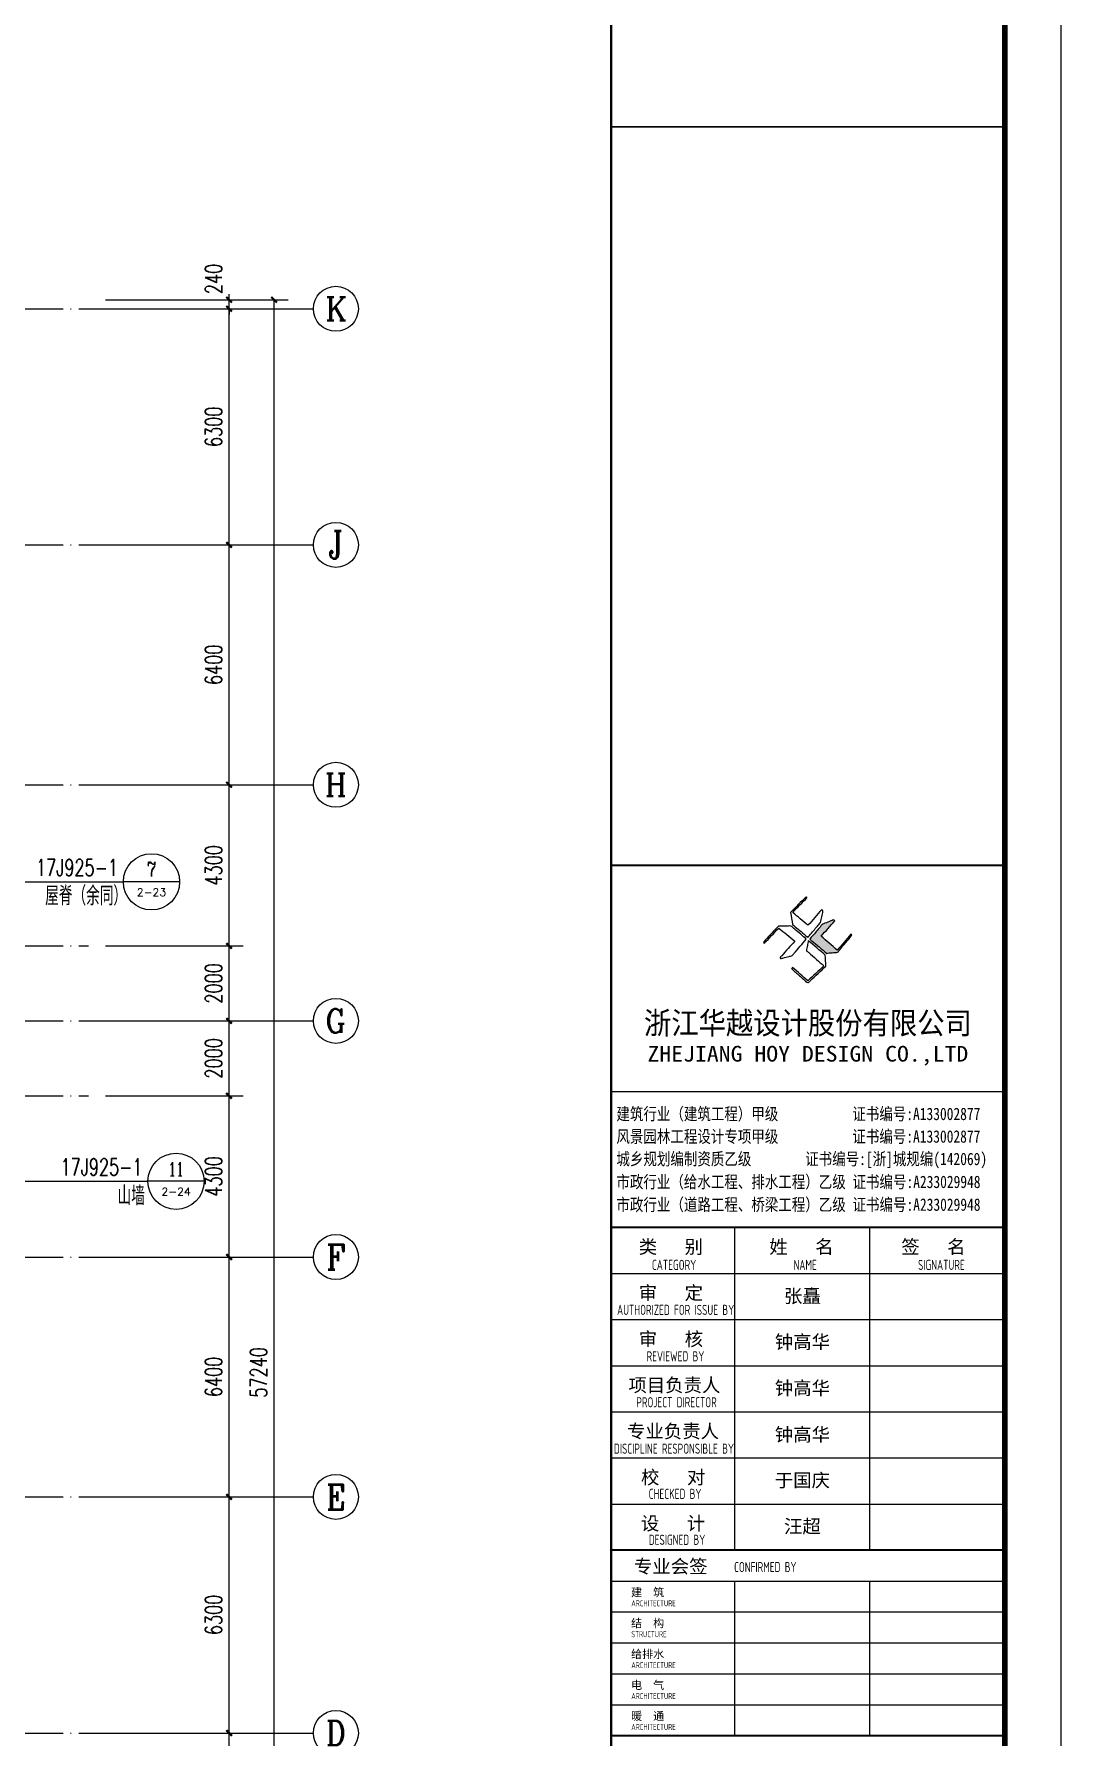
# Model space of a CAD drawing. Extents: x 1900113 to 2270874, y 17288394 to 17931430.
# Drawn here: x 2243469 to 2270874, y 17565578 to 17611013 of the extents above; entities that cross this region are included whole.
import ezdxf
from ezdxf.enums import TextEntityAlignment as Align

# ---------------------------------------------------------------- set-up
doc = ezdxf.new("R2010")
doc.units = 0
doc.header["$LTSCALE"] = 1000
doc.header["$MEASUREMENT"] = 0
doc.linetypes.add('DOTE', pattern=[2.42, 2, -0.2, 0.02, -0.2])
doc.layers.get('Defpoints').update_dxf_attribs({"color": 250})
for name, color, linetype in [('AXIS_TEXT', 7, 'Continuous'), ('AXIS_外部', 171, 'Continuous'), ('DIM_IDEN', 171, 'Continuous'), ('DOTE', 1, 'DOTE'), ('PUB_TEXT', 7, 'Continuous'), ('PUB_TITLE', 4, 'Continuous'), ('TK', 4, 'Continuous')]:
    doc.layers.add(name, color=color, linetype=linetype)
doc.styles.add('-宋体', font='', dxfattribs={"width": 0.8})
doc.styles.add('_TCH_AXIS', font='COMPLEX', dxfattribs={"bigfont": 'GBCBIG'})
doc.styles.add('_TCH_DIM_T3', font='SIMPLEX', dxfattribs={"width": 0.705882, "bigfont": 'GBCBIG'})
doc.styles.add('_TCH_LABEL', font='COMPLEX', dxfattribs={"bigfont": 'GBCBIG'})
doc.styles.add('COMPLEX', font='COMPLEX')
doc.styles.add('HT', font='simhei.ttf', dxfattribs={"width": 0.7})
doc.styles.add('TSSD_REIN', font='tssdeng.shx', dxfattribs={"width": 0.7, "bigfont": 'tssdchn.shx'})
doc.styles.add('图签宋体', font='', dxfattribs={"height": 300})
doc.styles.add('图签黑体', font='simhei.ttf', dxfattribs={"height": 550})
doc.styles.get('-宋体').set_extended_font_data('SimSun')
doc.styles.get('图签宋体').set_extended_font_data('NSimSun')
doc.dimstyles.new('_TCH_ARCH&&150', dxfattribs={"dimtxt": 446.25, "dimasz": 150, "dimexe": 375, "dimexo": 450, "dimgap": 189.375, "dimtad": 1, "dimdec": 0, "dimzin": 0, "dimdsep": 46, "dimtxsty": '_TCH_DIM_T3', "dimblk": 'ARCHTICK', "dimcen": 0.09, "dimclrt": 7, "dimazin": 2, "dimtfac": 1, "dimtdec": 0, "dimtix": 1, "dimtmove": 2, "dimatfit": 3, "dimfxl": 0, "dimtolj": 1, "dimtzin": 0, "dimarcsym": 0})

# ---------------------------------------------------------------- blocks, each defined once
blk = doc.blocks.new('A$C053D6479')
at = {"layer": 'PUB_TITLE'}
h = blk.add_hatch(color=256, dxfattribs=at)
h.dxf.hatch_style = 1
edge = h.paths.add_edge_path()
edge.add_spline(control_points=[(1026, 827), (1105, 920), (1188, 1008), (1266, 1102)], knot_values=[13, 13, 13, 13, 14, 14, 14, 14], degree=3, periodic=0)
edge.add_spline(control_points=[(1266, 1102), (1258, 1111), (1249, 1119), (1239, 1116)], knot_values=[12, 12, 12, 12, 13, 13, 13, 13], degree=3, periodic=0)
edge.add_spline(control_points=[(1239, 1116), (1210, 1107), (1179, 1092), (1144, 1077)], knot_values=[11, 11, 11, 11, 12, 12, 12, 12], degree=3, periodic=0)
edge.add_spline(control_points=[(1144, 1077), (1109, 1063), (1069, 1053), (1047, 1038)], knot_values=[10, 10, 10, 10, 11, 11, 11, 11], degree=3, periodic=0)
edge.add_spline(control_points=[(1047, 1038), (1028, 1026), (1007, 992), (991, 972)], knot_values=[9, 9, 9, 9, 10, 10, 10, 10], degree=3, periodic=0)
edge.add_spline(control_points=[(991, 972), (942, 913), (899, 868), (849, 810)], knot_values=[8, 8, 8, 8, 9, 9, 9, 9], degree=3, periodic=0)
edge.add_spline(control_points=[(849, 810), (842, 801), (822, 776), (822, 775)], knot_values=[7, 7, 7, 7, 8, 8, 8, 8], degree=3, periodic=0)
edge.add_spline(control_points=[(822, 775), (823, 771), (848, 752), (859, 744)], knot_values=[6, 6, 6, 6, 7, 7, 7, 7], degree=3, periodic=0)
edge.add_spline(control_points=[(859, 744), (949, 670), (1035, 592), (1122, 521)], knot_values=[5, 5, 5, 5, 6, 6, 6, 6], degree=3, periodic=0)
edge.add_spline(control_points=[(1122, 521), (1153, 527), (1185, 530), (1217, 533)], knot_values=[4, 4, 4, 4, 5, 5, 5, 5], degree=3, periodic=0)
edge.add_spline(control_points=[(1217, 533), (1246, 535), (1293, 532), (1316, 542)], knot_values=[3, 3, 3, 3, 4, 4, 4, 4], degree=3, periodic=0)
edge.add_spline(control_points=[(1316, 542), (1327, 547), (1338, 565), (1349, 579)], knot_values=[2, 2, 2, 2, 3, 3, 3, 3], degree=3, periodic=0)
edge.add_spline(control_points=[(1349, 579), (1423, 670), (1507, 759), (1572, 848)], knot_values=[1, 1, 1, 1, 2, 2, 2, 2], degree=3, periodic=0)
edge.add_spline(control_points=[(1572, 848), (1564, 852), (1561, 861), (1551, 862)], knot_values=[0, 0, 0, 0, 1, 1, 1, 1], degree=3, periodic=0)
edge.add_spline(control_points=[(1551, 862), (1469, 769), (1393, 671), (1310, 579)], knot_values=[15, 15, 15, 15, 16, 16, 16, 16], degree=3, periodic=0)
edge.add_spline(control_points=[(1310, 579), (1216, 662), (1118, 742), (1026, 827)], knot_values=[14, 14, 14, 14, 15, 15, 15, 15], degree=3, periodic=0)
at = {"layer": 'TK'}
for points, knots in [([(1031, 1298), (1066, 1286), (1054, 1262), (1045, 1224), (1036, 1188), (1031, 1158), (1024, 1121), (1020, 1104), (1017, 1085), (1012, 1071), (1004, 1052), (976, 1026), (956, 1003), (906, 946), (866, 899), (814, 839), (806, 829), (789, 806), (787, 806), (777, 804), (728, 856), (719, 864), (651, 922), (580, 978), (514, 1036), (509, 1106), (488, 1176), (479, 1247), (570, 1343), (663, 1436), (758, 1526), (764, 1523), (768, 1518), (774, 1515), (693, 1422), (599, 1343), (520, 1249), (607, 1171), (698, 1096), (789, 1021), (874, 1109), (950, 1206), (1031, 1298)], [0, 0, 0, 0, 1, 1, 1, 2, 2, 2, 3, 3, 3, 4, 4, 4, 5, 5, 5, 6, 6, 6, 7, 7, 7, 8, 8, 8, 9, 9, 9, 10, 10, 10, 11, 11, 11, 12, 12, 12, 13, 13, 13, 14, 14, 14, 14]), ([(555, 949), (624, 891), (699, 833), (760, 773), (689, 691), (614, 604), (539, 517), (529, 505), (516, 487), (506, 482), (492, 475), (469, 472), (452, 467), (416, 456), (383, 448), (342, 438), (323, 433), (297, 422), (293, 440), (291, 452), (313, 470), (322, 480), (400, 566), (477, 652), (553, 736), (460, 815), (366, 894), (270, 970), (183, 883), (101, 791), (16, 703), (-18, 714), (9, 735), (28, 755), (103, 838), (192, 930), (266, 1005), (319, 1009), (387, 1005), (442, 1007), (456, 1008), (472, 1011), (485, 1007), (507, 1000), (534, 967), (555, 949)], [0, 0, 0, 0, 1, 1, 1, 2, 2, 2, 3, 3, 3, 4, 4, 4, 5, 5, 5, 6, 6, 6, 7, 7, 7, 8, 8, 8, 9, 9, 9, 10, 10, 10, 11, 11, 11, 12, 12, 12, 13, 13, 13, 14, 14, 14, 15, 15, 15, 15]), ([(1551, 862), (1561, 861), (1564, 852), (1572, 848), (1507, 759), (1423, 670), (1349, 579), (1338, 565), (1327, 547), (1316, 542), (1293, 532), (1246, 535), (1217, 533), (1185, 530), (1153, 527), (1122, 521), (1035, 592), (949, 670), (859, 744), (848, 752), (823, 771), (822, 775), (822, 776), (842, 801), (849, 810), (899, 868), (942, 913), (991, 972), (1007, 992), (1028, 1026), (1047, 1038), (1069, 1053), (1109, 1063), (1144, 1077), (1179, 1092), (1210, 1107), (1239, 1116), (1249, 1119), (1258, 1111), (1266, 1102), (1188, 1008), (1105, 920), (1026, 827), (1118, 742), (1216, 662), (1310, 579), (1393, 671), (1469, 769), (1551, 862)], [0, 0, 0, 0, 1, 1, 1, 2, 2, 2, 3, 3, 3, 4, 4, 4, 5, 5, 5, 6, 6, 6, 7, 7, 7, 8, 8, 8, 9, 9, 9, 10, 10, 10, 11, 11, 11, 12, 12, 12, 13, 13, 13, 14, 14, 14, 15, 15, 15, 16, 16, 16, 16]), ([(1097, 490), (1100, 425), (1106, 361), (1107, 294), (1018, 207), (925, 121), (830, 33), (818, 21), (800, 0), (787, 0), (768, -1), (725, 49), (712, 60), (662, 103), (616, 143), (568, 186), (545, 207), (518, 224), (499, 250), (501, 259), (511, 261), (516, 267), (609, 192), (696, 111), (785, 33), (883, 118), (977, 208), (1070, 298), (992, 373), (892, 456), (803, 534), (791, 544), (768, 561), (766, 569), (761, 588), (776, 634), (780, 655), (785, 690), (788, 721), (795, 746), (897, 661), (998, 576), (1097, 490)], [0, 0, 0, 0, 1, 1, 1, 2, 2, 2, 3, 3, 3, 4, 4, 4, 5, 5, 5, 6, 6, 6, 7, 7, 7, 8, 8, 8, 9, 9, 9, 10, 10, 10, 11, 11, 11, 12, 12, 12, 13, 13, 13, 14, 14, 14, 14])]:
    blk.add_open_spline(points, degree=3, knots=knots, dxfattribs=at)
blk = doc.blocks.new('GeYuanFrame_83275672', base_point=(20.09, 4.53))
at = {"layer": 'PUB_TITLE'}
for points in [[(1013.09, 235.33), (1013.09, 292.73)], [(1037.09, 235.33), (1037.09, 292.73)], [(1013.09, 202.33), (1013.09, 229.83)], [(1037.09, 202.33), (1037.09, 229.83)]]:
    blk.add_lwpolyline(points, dxfattribs=at)
at = {"layer": 'TK'}
for p, q in [((991.09, 316.93), (1061.09, 316.93)), ((991.09, 284.53), (1061.09, 284.53)), ((991.09, 276.33), (1061.09, 276.33)), ((991.09, 268.13), (1061.09, 268.13)), ((991.09, 259.93), (1061.09, 259.93)), ((991.09, 251.73), (1061.09, 251.73)), ((991.09, 243.53), (1061.09, 243.53)), ((991.09, 235.33), (1061.09, 235.33)), ((991.09, 235.33), (1061.09, 235.33))]:
    blk.add_line(p, q, dxfattribs=at)
blk.add_lwpolyline([(20.09, 4.53), (20.09, 598.53), (1071.09, 598.53), (1071.09, 4.53)], close=True, dxfattribs=at)
at = {"layer": 'TK', "const_width": 1}
blk.add_lwpolyline([(45.09, 588.53), (1061.09, 588.53), (1061.09, 14.53), (45.09, 14.53)], close=True, dxfattribs=at)
at = {"layer": 'TK'}
for points, const_width in [([(991.09, 588.53), (991.09, 14.53)], 0.4), ([(991.09, 488.5), (1061.09, 488.5)], 0.35), ([(991.09, 357.14), (1061.09, 357.14)], 0.35), ([(991.09, 292.73), (1061.09, 292.73)], 0.35), ([(991.09, 292.73), (1061.09, 292.73)], 0.35), ([(991.09, 235.33), (1061.09, 235.33)], 0.35), ([(991.09, 202.33), (1061.09, 202.33)], 0.35)]:
    blk.add_lwpolyline(points, dxfattribs=dict(at, const_width=const_width))
for points in [[(991.09, 292.73), (1061.09, 292.73)], [(991.09, 235.33), (1061.09, 235.33)], [(991.09, 229.83), (1061.09, 229.83)], [(991.09, 224.33), (1061.09, 224.33)], [(991.09, 218.83), (1061.09, 218.83)], [(991.09, 213.33), (1061.09, 213.33)], [(991.09, 207.83), (1061.09, 207.83)], [(991.09, 202.33), (1061.09, 202.33)]]:
    blk.add_lwpolyline(points, dxfattribs=at)
at = {"layer": 'PUB_TITLE', "xscale": 0.01000000000021828, "yscale": 0.01000000000021828, "zscale": 0.01}
blk.add_blockref('A$C053D6479', (1018.19, 336.27), dxfattribs=at)
at = {"layer": 'TK'}
for s, height, style, width, p in [('浙江华越设计股份有限公司', 3.96, 'HT', 0.9, (1026.07, 329.16)), ('ZHEJIANG HOY DESIGN CO.,LTD', 2.8, '图签黑体', 1.11, (1026.06, 323.29))]:
    blk.add_text(s, height=height, dxfattribs=dict(at, style=style, width=width)).set_placement(p, align=Align.MIDDLE)
for s, height, style, width, p in [('建筑行业（建筑工程）甲级           证书编号:A133002877', 2.2, '-宋体', 0.8, (992, 311.83)), ('风景园林工程设计专项甲级           证书编号:A133002877', 2.2, '-宋体', 0.8, (992, 307.81)), ('城乡规划编制资质乙级        证书编号:[浙]城规编(142069)', 2.2, '-宋体', 0.8, (992, 303.82)), ('市政行业（给水工程、排水工程）乙级 证书编号:A233029948', 2.2, '-宋体', 0.8, (992, 299.74)), ('市政行业（道路工程、桥梁工程）乙级 证书编号:A233029948', 2.2, '-宋体', 0.8, (992, 295.69)), ('CATEGORY', 1.8, 'TSSD_REIN', 0.7, (998.32, 285.17)), ('NAME', 1.8, 'TSSD_REIN', 0.7, (1023.51, 285.17)), ('SIGNATURE', 1.8, 'TSSD_REIN', 0.7, (1045.66, 285.17)), ('AUTHORIZED FOR ISSUE BY', 1.8, 'TSSD_REIN', 0.7, (992.12, 277.17)), ('REVIEWED BY', 1.8, 'TSSD_REIN', 0.7, (997.36, 268.91)), ('PROJECT DIRECTOR', 1.8, 'TSSD_REIN', 0.7, (995.55, 260.74)), ('DISCIPLINE RESPONSIBLE BY', 1.8, 'TSSD_REIN', 0.7, (991.57, 252.48)), ('CHECKED BY', 1.8, 'TSSD_REIN', 0.7, (997.75, 244.44)), ('DESIGNED BY', 1.8, 'TSSD_REIN', 0.7, (997.76, 236.27)), ('CONFIRMED BY', 1.8, 'TSSD_REIN', 0.7, (1012.94, 231.42)), ('ARCHITECTURE', 1.08, 'TSSD_REIN', 0.7, (994.65, 225.34)), ('STRUCTURE', 1.08, 'TSSD_REIN', 0.7, (994.65, 219.84)), ('ARCHITECTURE', 1.08, 'TSSD_REIN', 0.7, (994.65, 214.34)), ('ARCHITECTURE', 1.08, 'TSSD_REIN', 0.7, (994.65, 208.84)), ('ARCHITECTURE', 1.08, 'TSSD_REIN', 0.7, (994.65, 203.34))]:
    blk.add_text(s, height=height, dxfattribs=dict(at, style=style, width=width)).set_placement(p)
at = {"layer": 'TK', "style": '图签宋体'}
for s, height, p in [('类   别', 2.4, (995.97, 288.09)), ('姓   名', 2.4, (1019.2, 288.09)), ('签   名', 2.4, (1042.68, 288.09)), ('审   定', 2.4, (995.97, 279.89)), ('审   核', 2.4, (995.97, 271.69)), ('项目负责人', 2.4, (994.13, 263.49)), ('专业负责人', 2.4, (993.89, 255.29)), ('校   对', 2.4, (996.38, 247.09)), ('设   计', 2.4, (996.36, 238.89)), ('专业会签', 2.4, (995.12, 231.24)), ('建  筑', 1.44, (994.61, 227.11)), ('结  构', 1.44, (994.61, 221.61)), ('给排水', 1.44, (994.61, 216.11)), ('电  气', 1.44, (994.61, 210.61)), ('暖  通', 1.44, (994.61, 205.11))]:
    blk.add_text(s, height=height, dxfattribs=at).set_placement(p)
at = {"layer": 'TK', "char_height": 2.4, "width": 24, "attachment_point": 5, "style": '图签宋体'}
for s, insert in [('张矗', (1025.09, 280.4)), ('钟高华', (1025.09, 272.23)), ('钟高华', (1025.09, 264.03)), ('钟高华', (1025.09, 255.76)), ('于国庆', (1025.09, 247.63)), ('汪超', (1025.09, 239.43))]:
    blk.add_mtext(s, dxfattribs=dict(at, insert=insert))
blk = doc.blocks.new('_ArchTick')
at = {"color": 0, "linetype": 'ByBlock', "const_width": 0.4}
blk.add_lwpolyline([(-0.5, -0.5), (0.5, 0.5)], dxfattribs=at)
blk = doc.blocks.new('*D431')
at = {"layer": 'AXIS_外部', "color": 0, "lineweight": -2}
for p, q in [((2245374, 17565683), (2249049, 17565683)), ((2248674, 17559383), (2248674, 17565683)), ((2245374, 17559383), (2249049, 17559383))]:
    blk.add_line(p, q, dxfattribs=at)
at = {"layer": 'Defpoints', "color": 0}
for p in [(2244924, 17565683), (2248674, 17565683), (2244924, 17559383)]:
    blk.add_point(p, dxfattribs=at)
at = {"layer": 'AXIS_外部', "color": 0, "lineweight": -2, "xscale": 150, "yscale": 150, "zscale": 150}
for p, rotation in [((2248674, 17565683), 90), ((2248674, 17559383), 270)]:
    blk.add_blockref('_ArchTick', p, dxfattribs=dict(at, rotation=rotation))
at = {"layer": 'AXIS_外部', "color": 7, "insert": (2248261, 17562533), "char_height": 446.2, "attachment_point": 5, "rotation": 90, "style": '_TCH_DIM_T3'}
blk.add_mtext('\\A1;6300', dxfattribs=at)
blk = doc.blocks.new('*D432')
at = {"layer": 'AXIS_外部', "color": 0, "lineweight": -2}
for p, q in [((2245374, 17571983), (2249049, 17571983)), ((2248674, 17565683), (2248674, 17571983)), ((2245374, 17565683), (2249049, 17565683))]:
    blk.add_line(p, q, dxfattribs=at)
at = {"layer": 'Defpoints', "color": 0}
for p in [(2244924, 17571983), (2248674, 17571983), (2244924, 17565683)]:
    blk.add_point(p, dxfattribs=at)
at = {"layer": 'AXIS_外部', "color": 0, "lineweight": -2, "xscale": 150, "yscale": 150, "zscale": 150}
for p, rotation in [((2248674, 17571983), 90), ((2248674, 17565683), 270)]:
    blk.add_blockref('_ArchTick', p, dxfattribs=dict(at, rotation=rotation))
at = {"layer": 'AXIS_外部', "color": 7, "insert": (2248261, 17568833), "char_height": 446.2, "attachment_point": 5, "rotation": 90, "style": '_TCH_DIM_T3'}
blk.add_mtext('\\A1;6300', dxfattribs=at)
blk = doc.blocks.new('*D433')
at = {"layer": 'AXIS_外部', "color": 0, "lineweight": -2}
for p, q in [((2245374, 17578383), (2249049, 17578383)), ((2248674, 17571983), (2248674, 17578383)), ((2245374, 17571983), (2249049, 17571983))]:
    blk.add_line(p, q, dxfattribs=at)
at = {"layer": 'Defpoints', "color": 0}
for p in [(2244924, 17578383), (2248674, 17578383), (2244924, 17571983)]:
    blk.add_point(p, dxfattribs=at)
at = {"layer": 'AXIS_外部', "color": 0, "lineweight": -2, "xscale": 150, "yscale": 150, "zscale": 150}
for p, rotation in [((2248674, 17578383), 90), ((2248674, 17571983), 270)]:
    blk.add_blockref('_ArchTick', p, dxfattribs=dict(at, rotation=rotation))
at = {"layer": 'AXIS_外部', "color": 7, "insert": (2248261, 17575183), "char_height": 446.2, "attachment_point": 5, "rotation": 90, "style": '_TCH_DIM_T3'}
blk.add_mtext('\\A1;6400', dxfattribs=at)
blk = doc.blocks.new('*D434')
at = {"layer": 'AXIS_外部', "color": 0, "lineweight": -2}
for p, q in [((2245374, 17582683), (2249049, 17582683)), ((2248674, 17578383), (2248674, 17582683)), ((2245374, 17578383), (2249049, 17578383))]:
    blk.add_line(p, q, dxfattribs=at)
at = {"layer": 'Defpoints', "color": 0}
for p in [(2244924, 17582683), (2248674, 17582683), (2244924, 17578383)]:
    blk.add_point(p, dxfattribs=at)
at = {"layer": 'AXIS_外部', "color": 0, "lineweight": -2, "xscale": 150, "yscale": 150, "zscale": 150}
for p, rotation in [((2248674, 17582683), 90), ((2248674, 17578383), 270)]:
    blk.add_blockref('_ArchTick', p, dxfattribs=dict(at, rotation=rotation))
at = {"layer": 'AXIS_外部', "color": 7, "insert": (2248261, 17580533), "char_height": 446.2, "attachment_point": 5, "rotation": 90, "style": '_TCH_DIM_T3'}
blk.add_mtext('\\A1;4300', dxfattribs=at)
blk = doc.blocks.new('*D435')
at = {"layer": 'AXIS_外部', "color": 0, "lineweight": -2}
for p, q in [((2245374, 17584683), (2249049, 17584683)), ((2248674, 17582683), (2248674, 17584683)), ((2245374, 17582683), (2249049, 17582683))]:
    blk.add_line(p, q, dxfattribs=at)
at = {"layer": 'Defpoints', "color": 0}
for p in [(2244924, 17584683), (2248674, 17584683), (2244924, 17582683)]:
    blk.add_point(p, dxfattribs=at)
at = {"layer": 'AXIS_外部', "color": 0, "lineweight": -2, "xscale": 150, "yscale": 150, "zscale": 150}
for p, rotation in [((2248674, 17584683), 90), ((2248674, 17582683), 270)]:
    blk.add_blockref('_ArchTick', p, dxfattribs=dict(at, rotation=rotation))
at = {"layer": 'AXIS_外部', "color": 7, "insert": (2248261, 17583683), "char_height": 446.2, "attachment_point": 5, "rotation": 90, "style": '_TCH_DIM_T3'}
blk.add_mtext('\\A1;2000', dxfattribs=at)
blk = doc.blocks.new('*D436')
at = {"layer": 'AXIS_外部', "color": 0, "lineweight": -2}
for p, q in [((2245374, 17586683), (2249049, 17586683)), ((2248674, 17584683), (2248674, 17586683)), ((2245374, 17584683), (2249049, 17584683))]:
    blk.add_line(p, q, dxfattribs=at)
at = {"layer": 'Defpoints', "color": 0}
for p in [(2244924, 17586683), (2248674, 17586683), (2244924, 17584683)]:
    blk.add_point(p, dxfattribs=at)
at = {"layer": 'AXIS_外部', "color": 0, "lineweight": -2, "xscale": 150, "yscale": 150, "zscale": 150}
for p, rotation in [((2248674, 17586683), 90), ((2248674, 17584683), 270)]:
    blk.add_blockref('_ArchTick', p, dxfattribs=dict(at, rotation=rotation))
at = {"layer": 'AXIS_外部', "color": 7, "insert": (2248261, 17585683), "char_height": 446.2, "attachment_point": 5, "rotation": 90, "style": '_TCH_DIM_T3'}
blk.add_mtext('\\A1;2000', dxfattribs=at)
blk = doc.blocks.new('*D437')
at = {"layer": 'AXIS_外部', "color": 0, "lineweight": -2}
for p, q in [((2245374, 17590983), (2249049, 17590983)), ((2248674, 17586683), (2248674, 17590983)), ((2245374, 17586683), (2249049, 17586683))]:
    blk.add_line(p, q, dxfattribs=at)
at = {"layer": 'Defpoints', "color": 0}
for p in [(2244924, 17590983), (2248674, 17590983), (2244924, 17586683)]:
    blk.add_point(p, dxfattribs=at)
at = {"layer": 'AXIS_外部', "color": 0, "lineweight": -2, "xscale": 150, "yscale": 150, "zscale": 150}
for p, rotation in [((2248674, 17590983), 90), ((2248674, 17586683), 270)]:
    blk.add_blockref('_ArchTick', p, dxfattribs=dict(at, rotation=rotation))
at = {"layer": 'AXIS_外部', "color": 7, "insert": (2248261, 17588833), "char_height": 446.2, "attachment_point": 5, "rotation": 90, "style": '_TCH_DIM_T3'}
blk.add_mtext('\\A1;4300', dxfattribs=at)
blk = doc.blocks.new('*D438')
at = {"layer": 'AXIS_外部', "color": 0, "lineweight": -2}
for p, q in [((2245374, 17597383), (2249049, 17597383)), ((2248674, 17590983), (2248674, 17597383)), ((2245374, 17590983), (2249049, 17590983))]:
    blk.add_line(p, q, dxfattribs=at)
at = {"layer": 'Defpoints', "color": 0}
for p in [(2244924, 17597383), (2248674, 17597383), (2244924, 17590983)]:
    blk.add_point(p, dxfattribs=at)
at = {"layer": 'AXIS_外部', "color": 0, "lineweight": -2, "xscale": 150, "yscale": 150, "zscale": 150}
for p, rotation in [((2248674, 17597383), 90), ((2248674, 17590983), 270)]:
    blk.add_blockref('_ArchTick', p, dxfattribs=dict(at, rotation=rotation))
at = {"layer": 'AXIS_外部', "color": 7, "insert": (2248261, 17594183), "char_height": 446.2, "attachment_point": 5, "rotation": 90, "style": '_TCH_DIM_T3'}
blk.add_mtext('\\A1;6400', dxfattribs=at)
blk = doc.blocks.new('*D439')
at = {"layer": 'AXIS_外部', "color": 0, "lineweight": -2}
for p, q in [((2245374, 17603683), (2249049, 17603683)), ((2248674, 17597383), (2248674, 17603683)), ((2245374, 17597383), (2249049, 17597383))]:
    blk.add_line(p, q, dxfattribs=at)
at = {"layer": 'Defpoints', "color": 0}
for p in [(2244924, 17603683), (2248674, 17603683), (2244924, 17597383)]:
    blk.add_point(p, dxfattribs=at)
at = {"layer": 'AXIS_外部', "color": 0, "lineweight": -2, "xscale": 150, "yscale": 150, "zscale": 150}
for p, rotation in [((2248674, 17603683), 90), ((2248674, 17597383), 270)]:
    blk.add_blockref('_ArchTick', p, dxfattribs=dict(at, rotation=rotation))
at = {"layer": 'AXIS_外部', "color": 7, "insert": (2248261, 17600533), "char_height": 446.2, "attachment_point": 5, "rotation": 90, "style": '_TCH_DIM_T3'}
blk.add_mtext('\\A1;6300', dxfattribs=at)
blk = doc.blocks.new('*D440')
at = {"layer": 'AXIS_外部', "color": 0, "lineweight": -2}
for p, q in [((2248674, 17603923), (2248674, 17604073)), ((2245374, 17603923), (2249049, 17603923)), ((2245374, 17603683), (2249049, 17603683)), ((2248674, 17603683), (2248674, 17603923)), ((2248674, 17603683), (2248674, 17603533))]:
    blk.add_line(p, q, dxfattribs=at)
at = {"layer": 'Defpoints', "color": 0}
for p in [(2244924, 17603923), (2244924, 17603683), (2248674, 17603923)]:
    blk.add_point(p, dxfattribs=at)
at = {"layer": 'AXIS_外部', "color": 0, "lineweight": -2, "xscale": 150, "yscale": 150, "zscale": 150}
for p, rotation in [((2248674, 17603923), 270), ((2248674, 17603683), 90)]:
    blk.add_blockref('_ArchTick', p, dxfattribs=dict(at, rotation=rotation))
at = {"layer": 'AXIS_外部', "color": 7, "insert": (2248261, 17604478), "char_height": 446.2, "attachment_point": 5, "rotation": 90, "style": '_TCH_DIM_T3'}
blk.add_mtext('\\A1;240', dxfattribs=at)
blk = doc.blocks.new('*D441')
at = {"layer": 'AXIS_外部', "color": 0, "lineweight": -2}
for p, q in [((2245374, 17603923), (2250249, 17603923)), ((2249874, 17546683), (2249874, 17603923)), ((2245374, 17546683), (2250249, 17546683))]:
    blk.add_line(p, q, dxfattribs=at)
at = {"layer": 'Defpoints', "color": 0}
for p in [(2244924, 17603923), (2249874, 17603923), (2244924, 17546683)]:
    blk.add_point(p, dxfattribs=at)
at = {"layer": 'AXIS_外部', "color": 0, "lineweight": -2, "xscale": 150, "yscale": 150, "zscale": 150}
for p, rotation in [((2249874, 17603923), 90), ((2249874, 17546683), 270)]:
    blk.add_blockref('_ArchTick', p, dxfattribs=dict(at, rotation=rotation))
at = {"layer": 'AXIS_外部', "color": 7, "insert": (2249461, 17575303), "char_height": 446.2, "attachment_point": 5, "rotation": 90, "style": '_TCH_DIM_T3'}
blk.add_mtext('\\A1;57240', dxfattribs=at)
blk = doc.blocks.new('_AXISO')
blk.add_circle((0, 0), 0.5)
at = {"layer": 'AXIS_TEXT', "style": 'COMPLEX', "width": 1.041667}
blk.add_attdef('A', text='', height=0.56, dxfattribs=at).set_placement((-0.25, -0.28), (0.25, -0.28), align=Align.FIT)

msp = doc.modelspace()

# ---------------------------------------------------------------- linework, layer by layer
at = {"layer": 'AXIS_外部'}
for p, q in [((2244923.5, 17603682.9), (2250923.5, 17603682.9)), ((2244923.5, 17597382.9), (2250923.5, 17597382.9)), ((2244923.5, 17590982.9), (2250923.5, 17590982.9)), ((2244923.5, 17584682.9), (2250923.5, 17584682.9)), ((2244923.5, 17578382.9), (2250923.5, 17578382.9)), ((2244923.5, 17571982.9), (2250923.5, 17571982.9)), ((2244923.5, 17565682.9), (2250923.5, 17565682.9))]:
    msp.add_line(p, q, dxfattribs=at)
at = {"layer": 'DIM_IDEN'}
for p, q in [((2240918.8, 17588392.6), (2245853.2, 17588392.6)), ((2247353.2, 17588392.6), (2245853.2, 17588392.6)), ((2241548.5, 17580403.4), (2244015.1, 17580403.4)), ((2244015.1, 17580403.4), (2246508, 17580403.4)), ((2248008, 17580403.4), (2246508, 17580403.4))]:
    msp.add_line(p, q, dxfattribs=at)
for centre in [(2246603.2, 17588392.6), (2247258, 17580403.4)]:
    msp.add_circle(centre, 750, dxfattribs=at)
at = {"layer": 'DOTE'}
for p, q in [((2130923.5, 17603682.9), (2244923.5, 17603682.9)), ((2130923.5, 17597382.9), (2244923.5, 17597382.9)), ((2130923.5, 17590982.9), (2244923.5, 17590982.9)), ((2130923.5, 17586682.9), (2244923.5, 17586682.9)), ((2130923.5, 17584682.9), (2244923.5, 17584682.9)), ((2130923.5, 17582682.9), (2244923.5, 17582682.9)), ((2130923.5, 17578382.9), (2244923.5, 17578382.9)), ((2130923.5, 17571982.9), (2244923.5, 17571982.9)), ((2130923.5, 17565682.9), (2244923.5, 17565682.9))]:
    msp.add_line(p, q, dxfattribs=at)

# ---------------------------------------------------------------- block references
at = {"xscale": 150, "yscale": 150, "zscale": 150}
msp.add_blockref('GeYuanFrame_83275672', (2113223.5, 17535942), dxfattribs=at)
at = {"layer": 'AXIS_外部'}
ref = msp.add_blockref('_AXISO', (2251523.5, 17603682.9), dxfattribs=dict(at, xscale=1200, yscale=1200, zscale=1200))
ref.add_attrib('A', 'K', dxfattribs={"layer": 'AXIS_TEXT', "height": 622.9, "style": '_TCH_AXIS'}).set_placement((2251241.7, 17603371.4), (2251805.3, 17603371.4), align=Align.FIT)
ref = msp.add_blockref('_AXISO', (2251523.5, 17597382.9), dxfattribs=dict(at, xscale=1200, yscale=1200, zscale=1200))
ref.add_attrib('A', 'J', dxfattribs={"layer": 'AXIS_TEXT', "height": 744.1, "style": '_TCH_AXIS'}).set_placement((2251328.6, 17597010.8), (2251718.4, 17597010.8), align=Align.FIT)
ref = msp.add_blockref('_AXISO', (2251523.5, 17590982.9), dxfattribs=dict(at, xscale=1200, yscale=1200, zscale=1200))
ref.add_attrib('A', 'H', dxfattribs={"layer": 'AXIS_TEXT', "height": 608.3, "style": '_TCH_AXIS'}).set_placement((2251233.9, 17590678.7), (2251813.2, 17590678.7), align=Align.FIT)
ref = msp.add_blockref('_AXISO', (2251523.5, 17584682.9), dxfattribs=dict(at, xscale=1200, yscale=1200, zscale=1200))
ref.add_attrib('A', 'G', dxfattribs={"layer": 'AXIS_TEXT', "height": 637.8, "style": '_TCH_AXIS'}).set_placement((2251250.2, 17584364), (2251796.8, 17584364), align=Align.FIT)
ref = msp.add_blockref('_AXISO', (2251523.5, 17578382.9), dxfattribs=dict(at, xscale=1200, yscale=1200, zscale=1200))
ref.add_attrib('A', 'F', dxfattribs={"layer": 'AXIS_TEXT', "height": 668.2, "style": '_TCH_AXIS'}).set_placement((2251269, 17578048.8), (2251778.1, 17578048.8), align=Align.FIT)
ref = msp.add_blockref('_AXISO', (2251523.5, 17571982.9), dxfattribs=dict(at, xscale=1200, yscale=1200, zscale=1200))
ref.add_attrib('A', 'E', dxfattribs={"layer": 'AXIS_TEXT', "height": 668.2, "style": '_TCH_AXIS'}).set_placement((2251269, 17571648.8), (2251778.1, 17571648.8), align=Align.FIT)
ref = msp.add_blockref('_AXISO', (2251523.5, 17565682.9), dxfattribs=dict(at, xscale=1200, yscale=1200, zscale=1200))
ref.add_attrib('A', 'D', dxfattribs={"layer": 'AXIS_TEXT', "height": 652.9, "style": '_TCH_AXIS'}).set_placement((2251259.2, 17565356.4), (2251787.8, 17565356.4), align=Align.FIT)

# ---------------------------------------------------------------- texts
at = {"layer": 'PUB_TEXT', "style": '_TCH_LABEL', "width": 0.705882}
for p in [(2243520.7, 17588550.1), (2244175.5, 17580560.9)]:
    msp.add_text('17J925-1', height=446.25, dxfattribs=at).set_placement(p)
at = {"layer": 'PUB_TEXT', "style": '_TCH_LABEL'}
for s, height, p, p2 in [('7', 391.5, (2246472.7, 17588531.4), (2246733.7, 17588531.4)), ('2-23', 204.59, (2246213.5, 17588013.5), (2246992.9, 17588013.5)), ('11', 363.03, (2247050.6, 17580546.5), (2247465.5, 17580546.5)), ('2-24', 200.81, (2246866, 17580027.2), (2247650.1, 17580027.2))]:
    msp.add_text(s, height=height, dxfattribs=at).set_placement(p, p2, align=Align.FIT)
for s, p in [('屋脊（余同）', (2243764.9, 17587766)), ('山墙', (2245697.1, 17579765.6))]:
    msp.add_text(s, height=506.38, dxfattribs=at).set_placement(p)

# ---------------------------------------------------------------- dimensions: what is measured, and where the dimension line sits
at = {"layer": 'AXIS_外部'}
dim = msp.add_linear_dim(base=(2248673.5, 17603922.9), p1=(2244923.5, 17603682.9), p2=(2244923.5, 17603922.9), angle=90, dimstyle='_TCH_ARCH&&150', dxfattribs=at)
dim.commit()
dim.dimension.update_dxf_attribs({"geometry": '*D440', "text_midpoint": (2248261, 17604477.9), "dimtype": 129})
for p1, p2, distance, picture, middle in [((2244923.5, 17546682.9), (2244923.5, 17603922.9), -4950, '*D441', (2249461, 17575302.9)), ((2244923.5, 17597382.9), (2244923.5, 17603682.9), -3750, '*D439', (2248261, 17600532.9)), ((2244923.5, 17590982.9), (2244923.5, 17597382.9), -3750, '*D438', (2248261, 17594182.9)), ((2244923.5, 17586682.9), (2244923.5, 17590982.9), -3750, '*D437', (2248261, 17588832.9)), ((2244923.5, 17584682.9), (2244923.5, 17586682.9), -3750, '*D436', (2248261, 17585682.9)), ((2244923.5, 17582682.9), (2244923.5, 17584682.9), -3750, '*D435', (2248261, 17583682.9)), ((2244923.5, 17578382.9), (2244923.5, 17582682.9), -3750, '*D434', (2248261, 17580532.9)), ((2244923.5, 17571982.9), (2244923.5, 17578382.9), -3750, '*D433', (2248261, 17575182.9)), ((2244923.5, 17565682.9), (2244923.5, 17571982.9), -3750, '*D432', (2248261, 17568832.9)), ((2244923.5, 17559382.9), (2244923.5, 17565682.9), -3750, '*D431', (2248261, 17562532.9))]:
    dim = msp.add_aligned_dim(p1=p1, p2=p2, distance=distance, dimstyle='_TCH_ARCH&&150', dxfattribs=at)
    dim.commit()
    dim.dimension.update_dxf_attribs({"geometry": picture, "text_midpoint": middle})

doc.saveas('drawing.dxf')
